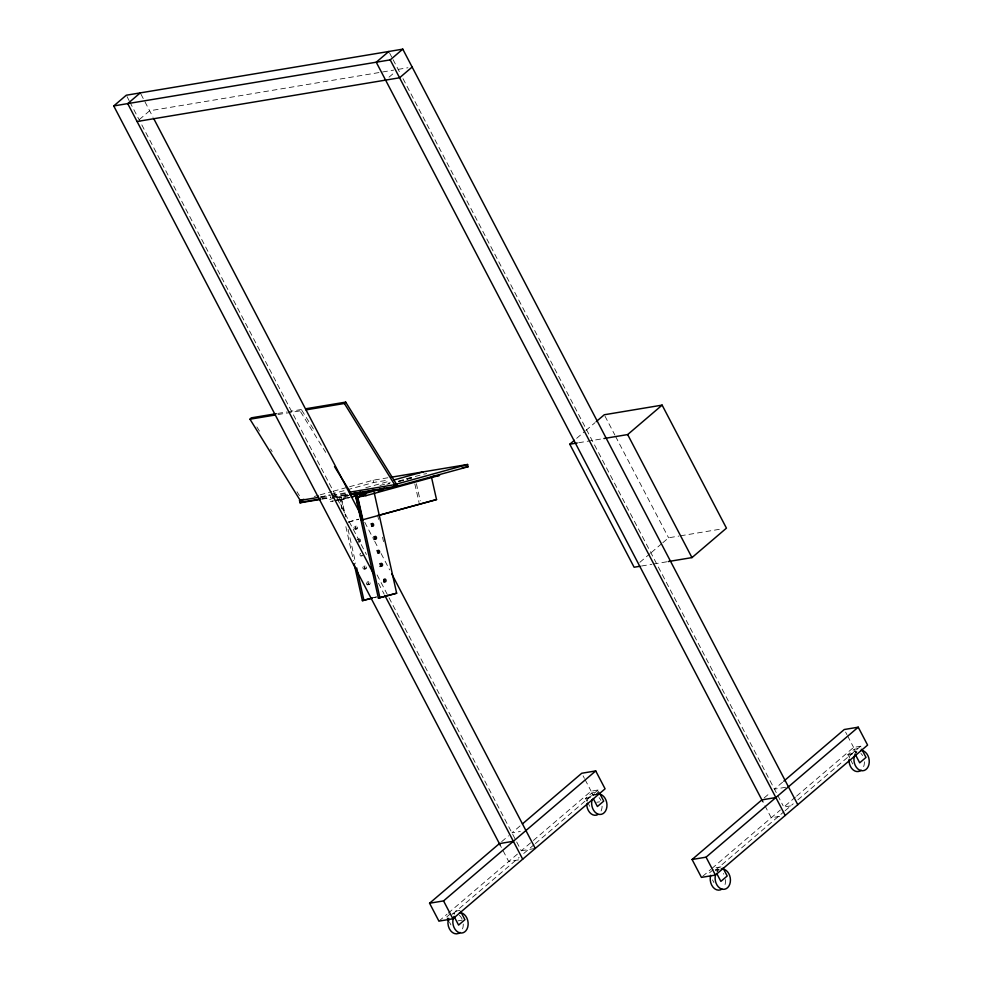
<?xml version="1.0" encoding="UTF-8"?>
<svg xmlns="http://www.w3.org/2000/svg" width="983" height="983" viewBox="0 0 983 983"><rect width="100%" height="100%" fill="white"/><g stroke="black" fill="none" stroke-linecap="round" stroke-linejoin="round"><path stroke-width="0.74" stroke-dasharray="4.92 3.69" d="M313.368 428.969L301.339 409.518L300.036 410.882L325.705 452.377M139.353 119.557L149.637 110.784L393.642 70.125M389.022 77.178L394.736 72.3M576.677 438.32L584.725 431.451M585.88 430.468L595.071 422.616M639.847 562.337L650.193 553.503M651.348 552.52L661.682 543.685M662.837 542.702L668.587 537.799L678.97 536.067M501.662 841.657L508.518 835.808M520.081 825.917L511.946 832.884L520.326 831.483M438.922 921.132L447.068 914.178M448.236 913.182L520.154 851.745M377.079 574.908L521.297 850.774L591.102 791.155L600.883 789.521M446.749 916.942L450.964 913.342M586.962 801.034L585.573 798.368L591.889 792.974L598.856 791.807L594.654 795.407M452.88 914.006L519.098 857.459M523.742 853.49L534.199 844.557M535.366 843.561L598.094 789.988M764.172 797.926L769.886 793.048M782.591 782.185L774.444 789.14L785.638 787.285M702.599 876.406L710.746 869.451M711.901 868.456L780.379 809.967M795.444 797.102L783.807 807.043L792.187 805.642M796.599 796.107L853.613 747.412L861.993 746.023M713.253 869.648L709.038 873.248L711.827 872.781M852.728 763.975L847.862 754.674L854.178 749.279L861.145 748.112M715.391 870.274L783.93 811.737M785.098 810.742L793.22 803.799M797.877 799.83L860.604 746.257M717.062 871.184L719.163 869.39M854.829 753.506L856.943 751.712M314.241 496.464L318.664 495.248M320.139 494.842L331.922 491.586M333.397 491.181L348.117 487.126M349.592 486.72L373.159 480.208L387.892 477.763M320.655 497.115L329.489 494.682M330.964 494.277L345.684 490.21M347.159 489.804L373.675 482.481L388.396 480.036M365.774 487.728L389.342 481.215M334.269 498.111L329.858 499.327L330.362 501.6L333.188 501.133M335.744 497.705L347.527 494.449M379.929 485.516L390.251 482.665M386.909 484.3L389.858 483.489M398.693 481.056L422.26 474.556M348.547 495.248L339.713 497.693L342.158 508.53M398.631 481.437L413.351 477.369L406.323 478.537M336.899 498.16L348.621 495.395M398.705 481.584L413.438 477.517M330.362 501.6L333.311 500.789M334.785 500.384L349.518 496.317M340.216 499.966L349.063 497.521M349.137 497.668L334.589 500.9M348.326 522.01L358.635 519.159M348.4 522.157L358.709 519.307M341.9 508.875L339.909 499.991L348.289 497.717M339.909 499.991L349.837 497.459M373.552 597.639L376.342 596.89M373.712 597.762L376.501 597.013M398.164 69.375L407.945 67.741M277.771 413.438L286.606 411.963M288.08 411.717L301.339 409.518M277.943 414.556L302.997 410.39M578.692 442.731L603.918 438.529M423.734 474.15L426.696 473.646M320.126 497.103L330.435 495.383M331.91 495.137L346.63 492.68M321.76 497.656L330.583 496.182M332.057 495.936L346.79 493.478M321.933 498.774L330.767 497.3M332.229 497.054L348.437 494.363M322.117 499.131L330.952 497.656M332.426 497.41L347.146 494.953M354.74 526.384L356.288 526.126M355.354 529.173L356.915 528.915M357.628 539.323L359.176 539.065M358.242 542.112L359.803 541.854M363.649 566.282L365.197 566.024M364.263 569.071L365.823 568.813M367.151 581.997L368.711 581.739M367.777 584.787L369.325 584.529M680.457 535.821L722.001 528.891M641.53 566.011L651.913 564.279M653.4 564.033L666.744 561.809M592.872 794.891L597.762 794.08M585.573 798.368L592.54 797.213M847.862 754.674L853.441 753.74M596.755 802.275L599.544 801.821M521.297 850.774L535.28 848.44M518.52 859.879L508.727 861.501L502.338 849.275M779.63 816.369L771.237 817.77L761.886 799.879M460.044 910.381L453.077 911.548L454.465 914.202M720.932 866.92L715.366 867.842L717.443 871.835M716.349 869.771L718.794 869.365M457.943 920.85L462.121 920.162M256.882 426.929L260.9 433.417M270.522 448.973L272.131 451.566M297.001 491.77L299.41 495.653M845.589 732.077L846.928 734.633M847.592 735.911L853.613 747.412M854.178 749.279L856.267 753.261M604.975 416.116L614.866 435.039M615.567 436.403L668.587 537.799M389.477 52.763L392.364 58.28M393.065 59.631L400.179 73.221M403.018 78.652L777.123 794.252M777.786 795.53L783.132 805.765M712.515 879.896L713.904 882.55M583.079 775.808L584.418 778.364M585.094 779.642L591.102 791.155M591.889 792.974L593.29 795.628M587.662 802.361L589.751 806.343M140.95 94.159L153.065 117.346M364.779 522.305L374.007 539.974M374.72 541.326L378.271 548.121M381.109 553.552L389.637 569.87M127.016 96.567L129.142 100.647M129.854 102.011L366.426 554.523M378.492 583.312L384.181 594.187M499.376 843.611L501.379 847.444M449.538 922.263L450.927 924.917M416.387 483.673L420.257 500.814M414.838 483.931L419.028 502.497M373.159 480.208L373.675 482.481M341.261 497.435L345.647 516.849M377.57 514.994L378.566 519.442M382.534 537.209L383.53 541.645M341.47 499.733L344.443 513.052M348.08 529.346L355.686 563.406M345.869 526.642L353.462 560.703M849.226 758.09A10.285 7.581 80.5 0 1 856.254 751.147M860.936 753.445A10.285 7.581 80.5 0 1 862.558 755.583M864.364 761.776A10.285 7.581 80.5 0 1 863.111 767.821M855.861 753.039A10.285 7.581 80.5 0 1 856.635 752.13M715.292 870.016A10.285 7.581 80.5 0 1 718.524 869.894M723.377 873.568A10.285 7.581 80.5 0 1 723.746 874.145M725.491 879.625A10.285 7.581 80.5 0 1 723.967 886.936M451.996 914.178A10.285 7.581 80.5 0 1 454.601 913.416M459.356 915.271A10.285 7.581 80.5 0 1 462.096 919.105M463.251 924.045A10.285 7.581 80.5 0 1 460.953 931.626M587.084 801.108A10.285 7.581 80.5 0 1 595.059 795.014M599.089 797.618A10.285 7.581 80.5 0 1 600.92 800.531M602.087 806.207A10.285 7.581 80.5 0 1 600.502 812.069M595.231 795.087A10.285 7.581 80.5 0 1 595.71 794.78M358.672 539.446A1.438 1.057 80.5 0 1 360.171 539.458A1.438 1.057 80.5 0 1 360.306 541.473A1.438 1.057 80.5 0 1 358.807 541.449M357.529 539.348A1.438 1.057 80.5 0 1 358.23 539.397M358.77 539.937A1.438 1.057 80.5 0 1 358.82 541.621M362.518 555.813A1.438 1.057 80.5 0 1 361.916 555.407M362.039 555.334A1.438 1.057 80.5 0 1 360.724 555.973A1.438 1.057 80.5 0 1 360.011 554.191A1.438 1.057 80.5 0 1 361.24 553.306M355.588 526.937A1.438 1.057 80.5 0 0 356.817 528.928A1.438 1.057 80.5 0 0 357.394 526.679A1.438 1.057 80.5 0 0 355.588 526.937M354.027 527.195A1.438 1.057 80.5 0 0 355.268 529.186A1.438 1.057 80.5 0 0 355.846 526.937A1.438 1.057 80.5 0 0 354.027 527.195M364.496 566.835A1.438 1.057 80.5 0 0 365.725 568.825A1.438 1.057 80.5 0 0 366.303 566.577A1.438 1.057 80.5 0 0 364.496 566.835M362.936 567.093A1.438 1.057 80.5 0 0 364.177 569.096A1.438 1.057 80.5 0 0 364.754 566.835A1.438 1.057 80.5 0 0 362.936 567.093M367.998 582.563A1.438 1.057 80.5 0 0 369.239 584.553A1.438 1.057 80.5 0 0 369.817 582.305A1.438 1.057 80.5 0 0 367.998 582.563M366.45 582.821A1.438 1.057 80.5 0 0 367.679 584.811A1.438 1.057 80.5 0 0 368.256 582.563A1.438 1.057 80.5 0 0 366.45 582.821"/><path stroke-width="1.47" d="M300.515 500.912L249.977 419.213L251.267 417.849L276.297 413.683M305.946 409.886L344.394 403.485L345.697 402.121L397.034 485.111L395.744 486.474L352.86 493.626M500.212 845.196L113.733 105.943L126.303 95.216L402.784 49.15L797.791 804.708M140.274 92.881L127.716 103.62L374.228 575.166M388.813 51.485L376.243 62.212L762.71 801.464M113.733 105.943L390.226 59.877L402.784 49.15M412.147 67.041L399.577 77.78L137.067 121.511M640.044 566.257L634.109 567.24L569.784 444.218L574.379 440.286M596.214 421.633L604.262 414.765L662.124 405.119L726.449 528.154L691.971 557.607L668.231 561.551M603.918 438.529L627.658 434.572L662.124 405.119M522.415 823.938L581.752 773.252L595.723 770.93L605.086 788.821L452.905 918.798L438.922 921.132L429.571 903.23L499.376 843.611L513.359 841.276M429.571 903.23L443.554 900.907L595.723 770.93M783.758 781.19L844.25 729.521L858.233 727.187L867.596 745.089L715.415 875.067L701.432 877.401L692.081 859.498L761.886 799.879L775.87 797.545M692.081 859.498L706.064 857.176L858.233 727.187M320.642 499.376L300.024 502.804L299.52 500.531L303.931 499.315M300.024 502.804L302.973 501.994M393.765 479.999L423.218 471.877M393.089 487.285L468.105 466.753L467.589 464.48L393.937 484.803L349.579 492.188L350.095 494.461L355.981 492.839M350.095 494.99L360.405 492.151M431.377 476.718L436.538 499.573L361.339 520.154L355.576 495.051L373.257 490.173M352.086 496.857L356.51 495.641M359.446 494.83L363.87 493.613M355.576 495.051L365.43 493.405L384.586 488.121M365.098 495.014L357.738 497.042L362.887 519.896M378.357 491.353L382.78 490.136M356.092 497.324L365.946 495.678L439.598 475.354L432.557 476.534M379.02 515.276L436.538 499.573M351.238 497.079L356.817 495.567M374.167 492.532L396.653 593.216L379.905 597.762L378.357 598.02L355.871 497.337L361.609 495.936M354.126 563.664L362.395 600.674L372.164 598.02M362.395 600.674L372.324 598.143M378.357 598.02L396.653 593.216M305.774 408.768L345.697 402.121M249.977 419.213L275.007 415.047M569.784 444.218L577.205 442.977M390.829 477.271L467.589 464.48M462.182 467.736L468.105 466.753M299.52 500.531L318.652 497.349M301.314 502.202L320.458 499.02M350.095 494.461L394.453 487.076L393.937 484.803M344.394 403.485L395.744 486.474M334.527 466.63L350.575 492.569M861.845 749.439L866.011 757.426L859.695 762.82L855.529 754.846M627.658 434.572L691.971 557.607M390.226 59.877L785.22 815.448M723.021 868.014L727.199 876L720.871 881.395L716.705 873.408M706.064 857.176L715.415 875.067M599.556 793.146L603.722 801.12L597.406 806.515L593.24 798.54M153.778 118.697L360.515 514.146M391.775 573.937L535.28 848.44M384.894 595.551L522.71 859.179M460.732 911.708L464.91 919.695L458.582 925.089L454.416 917.114M443.554 900.907L452.905 918.798M447.449 918.269L448.838 920.936M365.43 493.405L365.946 495.678M357.431 497.079L379.905 597.762M356.669 567.842L363.943 600.416M861.231 770.18A10.285 7.581 80.5 0 1 852.949 769.726A10.285 7.581 80.5 0 1 849.054 759.503M860.592 750.336A10.285 7.581 80.5 0 1 869.242 762.415A10.285 7.581 80.5 0 1 859.339 769.972A10.285 7.581 80.5 0 1 854.903 754.686M721.952 889.099A10.285 7.581 80.5 0 1 712.994 887.133A10.285 7.581 80.5 0 1 710.721 875.312M721.227 868.96A10.285 7.581 80.5 0 1 730.443 880.018A10.285 7.581 80.5 0 1 721.411 888.951A10.285 7.581 80.5 0 1 715.612 874.501M460.118 932.449A10.285 7.581 80.5 0 1 450.706 930.827A10.285 7.581 80.5 0 1 448.653 918.38M459.479 912.605A10.285 7.581 80.5 0 1 468.117 924.917A10.285 7.581 80.5 0 1 457.881 932.044A10.285 7.581 80.5 0 1 454.085 916.365M598.008 814.526A10.285 7.581 80.5 0 1 586.74 803.922M597.234 794.178A10.285 7.581 80.5 0 1 606.966 804.659A10.285 7.581 80.5 0 1 598.119 814.133A10.285 7.581 80.5 0 1 592.147 799.634M371.095 523.718A1.438 1.057 80.5 0 1 371.586 526.384M373.982 536.657A1.438 1.057 80.5 0 1 374.646 539.163M376.993 550.591A1.438 1.057 80.5 0 1 377.902 552.925M379.893 563.603A1.438 1.057 80.5 0 1 380.986 565.127A1.438 1.057 80.5 0 1 379.929 566.429M383.825 579.479A1.438 1.057 80.5 0 1 383.825 582.096M371.549 524.283A1.438 1.057 80.5 0 0 372.778 526.274A1.438 1.057 80.5 0 0 373.356 524.025A1.438 1.057 80.5 0 0 371.549 524.283M374.437 537.222A1.438 1.057 80.5 0 0 375.666 539.212A1.438 1.057 80.5 0 0 376.243 536.964A1.438 1.057 80.5 0 0 374.437 537.222M377.546 551.18A1.438 1.057 80.5 0 0 378.787 553.171A1.438 1.057 80.5 0 0 379.364 550.91A1.438 1.057 80.5 0 0 377.546 551.18M380.458 564.181A1.438 1.057 80.5 0 0 381.687 566.171A1.438 1.057 80.5 0 0 382.264 563.923A1.438 1.057 80.5 0 0 380.458 564.181M383.96 579.896A1.438 1.057 80.5 0 0 385.201 581.887A1.438 1.057 80.5 0 0 385.778 579.638A1.438 1.057 80.5 0 0 383.96 579.896"/></g></svg>
